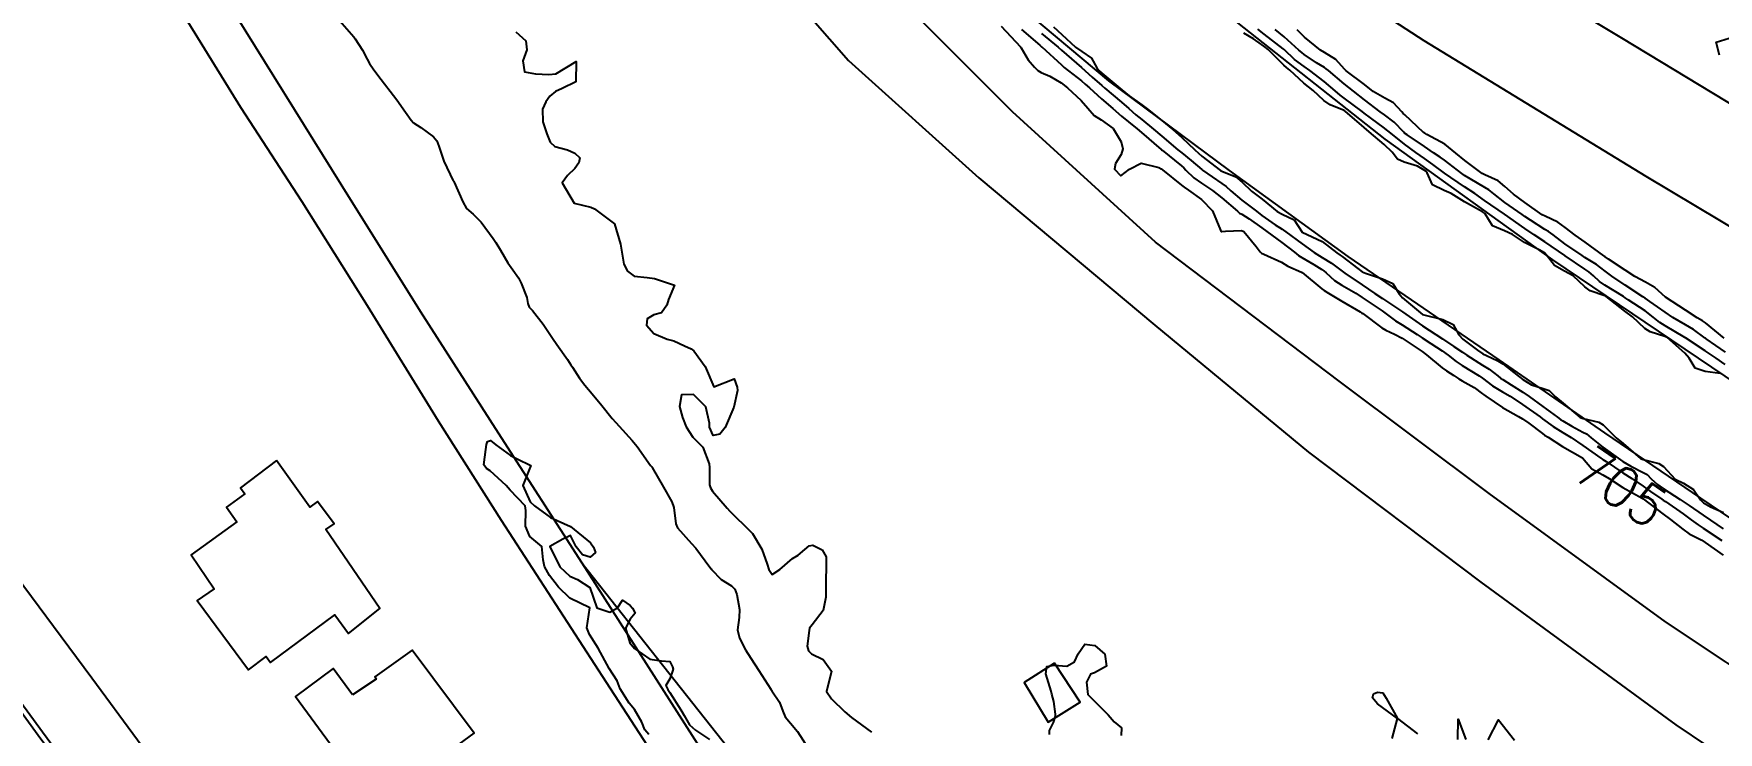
# Model space of a CAD drawing. Header units: metres. Extents: x 298520 to 308411, y 7433745 to 7450750.
# Drawn here: x 307827.7 to 307994.3, y 7434157.6 to 7434226.7 of the extents above; entities that cross this region are included whole.
import ezdxf
from ezdxf.enums import TextEntityAlignment as Align

# ---------------------------------------------------------------- set-up
doc = ezdxf.new("R2010")
doc.units = ezdxf.units.M
doc.header["$LTSCALE"] = 10
for name, color, linetype in [('Area Verde e Lazer', 94, 'Continuous'), ('Cotas', 45, 'Continuous'), ('Curvas de Nivel 1m', 11, 'Continuous'), ('Curvas de Nivel 5m', 15, 'Continuous'), ('Edificações', 30, 'Continuous'), ('Hidrografia', 140, 'Continuous'), ('Linha Férrea', 251, 'TRACKS'), ('Vias Primárias', 230, 'Continuous')]:
    doc.layers.add(name, color=color, linetype=linetype)
doc.styles.add('Style-STANDARD', font='STANDARD.shx')
doc.linetypes.add('TRACKS', pattern='A,0.15,[130,ltypeshp.shx,S=0.25,R=0,X=0,Y=0],0.15', length=0.3)

msp = doc.modelspace()

# ---------------------------------------------------------------- linework, layer by layer
at = {"layer": 'Area Verde e Lazer'}
msp.add_lwpolyline([(307928.36, 7434020.93), (307920.69, 7434031.28), (307915.95, 7434038.51), (307905.68, 7434052.45), (307895.98, 7434065.61), (307888.56, 7434075.58), (307879.24, 7434088.26), (307869.98, 7434100.83), (307862.12, 7434111.61), (307853.95, 7434122.61), (307845.62, 7434133.8), (307837.38, 7434144.86), (307828.19, 7434157.31), (307819.87, 7434168.72)], dxfattribs=at)
at = {"layer": 'Curvas de Nivel 1m', "flags": 128}
for points, elevation in [([(307857.79, 7434228.25), (307859.4, 7434226.41), (307859.54, 7434226.23), (307860.26, 7434225.1), (307860.73, 7434224.21), (307860.94, 7434223.78), (307861.36, 7434223.15), (307862.09, 7434222.19), (307863.33, 7434220.6), (307863.65, 7434220.18), (307864.51, 7434218.97), (307865.05, 7434218.16), (307865.3, 7434217.89), (307866.01, 7434217.43), (307867.28, 7434216.51), (307867.6, 7434216.13), (307867.81, 7434215.59), (307868.31, 7434214.12), (307869.23, 7434212.17), (307869.26, 7434212.13), (307869.27, 7434212.11), (307869.31, 7434212.03), (307870.16, 7434210.1), (307870.53, 7434209.42), (307871.19, 7434208.86), (307871.99, 7434208.07), (307873.16, 7434206.46), (307873.43, 7434206.06), (307873.9, 7434205.3), (307874.63, 7434204.05), (307875.13, 7434203.38), (307875.67, 7434202.58), (307875.94, 7434202.03), (307876.49, 7434200.63), (307876.61, 7434200.02), (307876.74, 7434199.68), (307877.08, 7434199.33), (307878.12, 7434198), (307879.04, 7434196.61), (307879.48, 7434195.99), (307880.51, 7434194.48), (307880.85, 7434193.97), (307881.01, 7434193.72), (307881.7, 7434192.66), (307882.23, 7434191.95), (307882.98, 7434191.1), (307883.92, 7434189.93), (307884.95, 7434188.66), (307885.31, 7434188.27), (307885.64, 7434187.91), (307886.92, 7434186.47), (307887.42, 7434185.88), (307888.74, 7434184.02), (307888.85, 7434183.87), (307888.89, 7434183.8), (307890.02, 7434181.86), (307890.85, 7434180.4), (307891.05, 7434179.85), (307891.23, 7434178.24), (307891.39, 7434177.84), (307892.8, 7434176.28), (307893.22, 7434175.82), (307894.61, 7434173.96), (307894.72, 7434173.8), (307894.77, 7434173.73), (307895.71, 7434172.73), (307896.76, 7434172.09), (307897.07, 7434171.77), (307897.27, 7434171.24), (307897.52, 7434169.76), (307897.5, 7434168.98), (307897.34, 7434167.76), (307897.52, 7434166.93), (307898.13, 7434165.76), (307898.66, 7434164.94), (307899.45, 7434163.74), (307900.63, 7434161.88), (307900.7, 7434161.79), (307900.74, 7434161.73), (307901.49, 7434160.59), (307901.82, 7434159.71), (307902.04, 7434159.15), (307902.59, 7434158.53), (307903.26, 7434157.69), (307904.55, 7434155.68)], 707), ([(307925.42, 7434227.13), (307927.23, 7434225.58), (307927.39, 7434225.44), (307927.43, 7434225.41), (307929.38, 7434223.63), (307929.66, 7434223.39), (307931.36, 7434222.05), (307931.73, 7434221.73), (307932.14, 7434221.36), (307933.34, 7434220.29), (307934.47, 7434219.33), (307935.32, 7434218.58), (307935.99, 7434217.99), (307936.87, 7434217.3), (307937.3, 7434216.95), (307939.25, 7434215.27), (307939.27, 7434215.25), (307939.35, 7434215.19), (307941.26, 7434213.64), (307941.47, 7434213.46), (307941.69, 7434213.24), (307942.48, 7434212.46), (307943.24, 7434211.94), (307944.3, 7434211.21), (307945.22, 7434210.48), (307946.77, 7434209.18), (307947, 7434208.97), (307947.2, 7434208.86), (307947.95, 7434208.41), (307949.19, 7434207.51), (307949.68, 7434207.15), (307951.17, 7434206.08), (307952.42, 7434205.11), (307952.82, 7434204.78), (307953.15, 7434204.57), (307954.33, 7434203.9), (307955.14, 7434203.39), (307955.32, 7434203.27), (307955.55, 7434203.07), (307956.38, 7434202.32), (307957.12, 7434201.85), (307958.49, 7434201.04), (307959.11, 7434200.63), (307960.21, 7434199.9), (307961.09, 7434199.32), (307961.5, 7434199), (307962.4, 7434198.32), (307963.07, 7434197.91), (307964.57, 7434196.96), (307965.06, 7434196.63), (307965.92, 7434196.08), (307967.04, 7434195.36), (307967.61, 7434194.93), (307968.4, 7434194.29), (307969.02, 7434193.9), (307970.7, 7434192.89), (307971.01, 7434192.66), (307972.02, 7434191.89), (307973, 7434191.31), (307973.76, 7434190.85), (307974.98, 7434190.03), (307976.72, 7434188.82), (307976.96, 7434188.63), (307978, 7434187.85), (307978.95, 7434187.28), (307979.77, 7434186.78), (307980.93, 7434185.99), (307982.72, 7434184.74), (307982.83, 7434184.66), (307982.91, 7434184.61), (307983.24, 7434184.41), (307984.9, 7434183.28), (307985.77, 7434182.71), (307986.89, 7434181.95), (307987.62, 7434181.43), (307988.75, 7434180.67), (307988.87, 7434180.59), (307989.1, 7434180.43), (307990.85, 7434179.23), (307991.66, 7434178.64), (307992.34, 7434178.13), (307992.83, 7434177.8), (307994.67, 7434176.6)], 704), ([(307928.58, 7434227.4), (307929.41, 7434226.66), (307930.76, 7434225.38), (307931.39, 7434224.95), (307932.35, 7434224.32), (307932.88, 7434223.35), (307933.09, 7434223.06), (307933.37, 7434222.81), (307935.16, 7434221.32), (307935.35, 7434221.16), (307936.08, 7434220.57), (307937.33, 7434219.68), (307937.85, 7434219.28), (307939.31, 7434218.15), (307940.4, 7434217.26), (307941.29, 7434216.47), (307942.56, 7434215.23), (307942.93, 7434214.89), (307943.27, 7434214.62), (307945.1, 7434213.2), (307945.25, 7434213.12), (307946.63, 7434212.56), (307947.24, 7434212.05), (307948.18, 7434211.16), (307949.22, 7434210.37), (307950.71, 7434209.13), (307951.2, 7434208.88), (307952.4, 7434208.31), (307953.18, 7434207.1), (307955.17, 7434206.17), (307956.62, 7434205.06), (307956.93, 7434204.83), (307957.15, 7434204.68), (307958.68, 7434203.49), (307959.13, 7434203.18), (307959.43, 7434203.03), (307961.13, 7434202.47), (307962.14, 7434202.01), (307962.76, 7434200.99), (307963.11, 7434200.59), (307965.08, 7434198.96), (307967.08, 7434198.45), (307968.12, 7434197.97), (307968.68, 7434196.92), (307969.06, 7434196.49), (307970.52, 7434195.42), (307971.04, 7434195.07), (307971.41, 7434194.88), (307972.53, 7434194.37), (307973.02, 7434194.06), (307974.56, 7434192.84), (307975.01, 7434192.52), (307975.85, 7434191.98), (307977, 7434191.63), (307977.61, 7434191.42), (307978.23, 7434190.8), (307978.98, 7434190.17), (307980.67, 7434188.77), (307980.96, 7434188.65), (307982.51, 7434188.3), (307982.96, 7434188.02), (307984.25, 7434186.73), (307984.93, 7434186.18), (307986.65, 7434184.7), (307986.91, 7434184.59), (307988.45, 7434184.22), (307988.91, 7434183.91), (307990.08, 7434182.66), (307990.89, 7434182.26), (307991.88, 7434181.63), (307992.57, 7434180.62), (307992.87, 7434180.32), (307993.57, 7434179.91), (307994.85, 7434179.36)], 702), ([(307995.03, 7434193.99), (307994.13, 7434194.61), (307993.04, 7434195.35), (307991.09, 7434196.65), (307991.03, 7434196.68), (307989.07, 7434197.84), (307988.55, 7434198.15), (307987.88, 7434198.69), (307987.09, 7434199.31), (307985.41, 7434200.41), (307985.11, 7434200.61), (307984.95, 7434200.72), (307983.12, 7434201.86), (307982.58, 7434202.2), (307981.98, 7434202.76), (307981.53, 7434203.16), (307981.14, 7434203.43), (307979.19, 7434204.76), (307979.15, 7434204.78), (307977.17, 7434206.13), (307976.12, 7434206.83), (307975.19, 7434207.46), (307973.2, 7434208.86), (307971.22, 7434210.23), (307970.25, 7434210.9), (307969.24, 7434211.58), (307967.27, 7434212.93), (307967.25, 7434212.94), (307966.11, 7434213.79), (307965.27, 7434214.37), (307964.42, 7434214.97), (307963.29, 7434215.81), (307961.77, 7434217), (307961.52, 7434217.22), (307961.31, 7434217.39), (307959.93, 7434218.41), (307959.32, 7434218.87), (307959.12, 7434219.03), (307957.34, 7434220.35), (307956.93, 7434220.65), (307956.46, 7434221.06), (307955.36, 7434222.01), (307953.94, 7434223.09), (307953.38, 7434223.48), (307952.43, 7434224.16), (307951.42, 7434225.13), (307951.39, 7434225.16), (307951.29, 7434225.24), (307949.42, 7434226.67), (307948.8, 7434227.16)], 703), ([(307995.04, 7434195.22), (307993.13, 7434196.55), (307993.06, 7434196.59), (307993.03, 7434196.62), (307991.88, 7434197.45), (307991.08, 7434197.92), (307989.84, 7434198.66), (307989.09, 7434199.18), (307987.57, 7434200.22), (307987.11, 7434200.55), (307986.88, 7434200.7), (307985.12, 7434201.85), (307983.81, 7434202.73), (307983.14, 7434203.24), (307982.28, 7434203.88), (307981.15, 7434204.59), (307980.86, 7434204.77), (307979.17, 7434205.95), (307977.99, 7434206.81), (307977.53, 7434207.16), (307977.19, 7434207.37), (307975.76, 7434208.27), (307975.2, 7434208.65), (307974.93, 7434208.84), (307973.22, 7434210.04), (307972.14, 7434210.88), (307971.63, 7434211.28), (307971.24, 7434211.52), (307969.78, 7434212.37), (307969.25, 7434212.71), (307968.97, 7434212.91), (307967.27, 7434214.2), (307966.84, 7434214.51), (307966.18, 7434214.95), (307965.28, 7434215.55), (307963.55, 7434216.73), (307963.3, 7434216.9), (307963.22, 7434216.98), (307962.28, 7434217.97), (307961.32, 7434218.71), (307960.89, 7434219.01), (307959.33, 7434220.18), (307958.25, 7434221.04), (307957.35, 7434221.76), (307955.78, 7434223.07), (307955.56, 7434223.26), (307955.38, 7434223.39), (307954.61, 7434223.85), (307953.39, 7434224.67), (307953.14, 7434224.85), (307952.86, 7434225.11), (307951.41, 7434226.41), (307950.52, 7434227.14)], 704), ([(307875.41, 7434226.91), (307876.41, 7434226.02), (307876.49, 7434225.13), (307876.1, 7434224.03), (307876.28, 7434222.94), (307877.36, 7434222.75), (307878.67, 7434222.69), (307879.36, 7434222.77), (307881.37, 7434223.96), (307881.35, 7434221.96), (307880.01, 7434221.31), (307879.34, 7434221.01), (307878.78, 7434220.55), (307878.38, 7434220), (307878.05, 7434219.26), (307878.09, 7434218), (307878.47, 7434216.81), (307878.81, 7434215.99), (307879.27, 7434215.57), (307880.53, 7434215.24), (307881.26, 7434214.9), (307881.73, 7434214.44), (307881.65, 7434213.96), (307881.25, 7434213.4), (307880.51, 7434212.71), (307880, 7434211.98), (307881.2, 7434209.97), (307882.82, 7434209.57), (307883.2, 7434209.4), (307885.18, 7434207.92), (307885.76, 7434205.91), (307885.96, 7434204.73), (307886.1, 7434203.91), (307886.46, 7434203.23), (307887.12, 7434202.75), (307888.41, 7434202.59), (307889.12, 7434202.52), (307891.11, 7434201.85), (307890.51, 7434200.44), (307890.35, 7434199.86), (307889.82, 7434199.11), (307889.07, 7434198.9), (307888.42, 7434198.52), (307888.35, 7434197.88), (307889.05, 7434197.07), (307890.39, 7434196.51), (307891.04, 7434196.35), (307892.09, 7434195.83), (307892.75, 7434195.55), (307893.03, 7434195.34), (307894.14, 7434193.81), (307894.99, 7434191.8), (307897, 7434192.57), (307897.29, 7434191.77), (307897.34, 7434191.42), (307896.96, 7434189.77), (307896.11, 7434187.78), (307895.6, 7434187.12), (307894.93, 7434186.99), (307894.57, 7434187.8), (307894.56, 7434188.19), (307894.22, 7434189.81), (307892.98, 7434191.02), (307891.81, 7434191), (307891.6, 7434189.84), (307891.89, 7434188.77), (307892.26, 7434187.83), (307892.93, 7434186.82), (307893.9, 7434185.81), (307894.53, 7434184.17), (307894.56, 7434183.8), (307894.57, 7434182.11), (307894.66, 7434181.8), (307894.87, 7434181.48), (307896.33, 7434179.78), (307896.57, 7434179.5), (307896.84, 7434179.23), (307898.37, 7434177.75), (307898.82, 7434177.27), (307899.75, 7434175.74), (307900.27, 7434174.25), (307900.44, 7434173.73), (307900.77, 7434173.23), (307901.53, 7434173.72), (307902.78, 7434174.81), (307903.34, 7434175.15), (307903.99, 7434175.69), (307904.41, 7434176.07), (307904.8, 7434176.12), (307905.7, 7434175.67), (307906.11, 7434174.98), (307906.11, 7434173.66), (307906.07, 7434172.97), (307906.08, 7434171.66), (307906.07, 7434170.98), (307905.81, 7434169.66), (307904.71, 7434168.25), (307904.47, 7434167.91), (307904.42, 7434167.68), (307904.23, 7434166.13), (307904.37, 7434165.68), (307904.67, 7434165.39), (307905.82, 7434164.82), (307906.65, 7434163.65), (307906.13, 7434161.66), (307906.62, 7434160.91), (307907.95, 7434159.64), (307908.6, 7434159.08), (307910.58, 7434157.61)], 706), ([(307927.41, 7434226.76), (307929.04, 7434225.39), (307929.39, 7434225.09), (307931.37, 7434223.37), (307932.42, 7434222.41), (307933.36, 7434221.6), (307933.67, 7434221.34), (307935.33, 7434219.95), (307936.05, 7434219.31), (307936.72, 7434218.7), (307937.31, 7434218.23), (307938.48, 7434217.28), (307939.29, 7434216.58), (307940.9, 7434215.25), (307941.27, 7434214.95), (307942.2, 7434214.17), (307943.25, 7434213.28), (307943.32, 7434213.22), (307945.24, 7434211.91), (307945.66, 7434211.62), (307946.14, 7434211.19), (307947.22, 7434210.25), (307948.65, 7434209.16), (307949.2, 7434208.75), (307950.5, 7434207.82), (307951.19, 7434207.4), (307951.35, 7434207.29), (307951.55, 7434207.12), (307953.17, 7434205.92), (307954.36, 7434205.09), (307955.15, 7434204.6), (307956.09, 7434204.01), (307957.13, 7434203.24), (307957.39, 7434203.05), (307959.12, 7434201.88), (307960.38, 7434201.02), (307961.11, 7434200.52), (307962.42, 7434199.66), (307963.09, 7434199.22), (307963.43, 7434198.98), (307965.07, 7434197.83), (307966.41, 7434196.95), (307967.06, 7434196.53), (307968.19, 7434195.77), (307969.04, 7434195.21), (307969.48, 7434194.91), (307971.02, 7434193.93), (307971.68, 7434193.54), (307972.53, 7434192.87), (307972.8, 7434192.65), (307973.01, 7434192.51), (307973.85, 7434192), (307975, 7434191.27), (307975.63, 7434190.83), (307976.98, 7434189.85), (307978.43, 7434188.8), (307978.74, 7434188.57), (307978.96, 7434188.43), (307979.84, 7434187.9), (307980.95, 7434187.32), (307981.31, 7434187.13), (307981.75, 7434186.76), (307982.93, 7434185.81), (307984.44, 7434184.72), (307984.91, 7434184.4), (307985.69, 7434183.93), (307986.9, 7434183.33), (307987.31, 7434183.11), (307987.71, 7434182.69), (307988.33, 7434182.12), (307988.88, 7434181.74), (307990.57, 7434180.65), (307990.87, 7434180.45), (307991.44, 7434180.06), (307992.85, 7434179.1), (307993.56, 7434178.61), (307994.83, 7434177.74)], 703), ([(307994.51, 7434193.12), (307993.02, 7434193.31), (307992.04, 7434193.65), (307991.45, 7434194.64), (307991.04, 7434195.11), (307989.27, 7434196.67), (307989.06, 7434196.78), (307987.6, 7434197.23), (307987.07, 7434197.57), (307985.84, 7434198.71), (307985.09, 7434199.29), (307983.24, 7434200.74), (307983.11, 7434200.8), (307981.65, 7434201.29), (307981.12, 7434201.67), (307979.98, 7434202.78), (307979.14, 7434203.24), (307978.12, 7434203.78), (307977.36, 7434204.82), (307977.16, 7434205.03), (307976.69, 7434205.3), (307975.17, 7434206.06), (307973.98, 7434206.85), (307973.19, 7434207.21), (307972.02, 7434207.71), (307971.27, 7434208.89), (307971.2, 7434208.97), (307971, 7434209.1), (307969.22, 7434210.1), (307967.9, 7434210.92), (307967.24, 7434211.2), (307966.07, 7434211.77), (307965.53, 7434212.96), (307965.41, 7434213.11), (307965.26, 7434213.22), (307964.6, 7434213.63), (307963.26, 7434214.03), (307962.6, 7434214.32), (307962.08, 7434215), (307961.28, 7434215.77), (307959.81, 7434217.02), (307959.31, 7434217.46), (307957.43, 7434219.05), (307957.32, 7434219.11), (307955.94, 7434219.68), (307955.33, 7434220.13), (307954.27, 7434221.09), (307953.35, 7434221.83), (307951.95, 7434223.12), (307951.63, 7434223.38), (307951.38, 7434223.62), (307949.81, 7434225.15), (307949.4, 7434225.49), (307948.37, 7434226.2), (307947.42, 7434226.77)], 702), ([(307994.45, 7434224.61), (307994.13, 7434225.9), (307995.42, 7434226.28)], 706), ([(307888.58, 7434157.4), (307888.18, 7434157.87), (307887.87, 7434158.6), (307887.15, 7434159.88), (307886.61, 7434160.5), (307885.75, 7434161.9), (307885.44, 7434162.7), (307884.65, 7434163.92), (307883.55, 7434165.93), (307882.69, 7434167.3), (307882.45, 7434167.94), (307882.72, 7434169.94), (307880.74, 7434170.89), (307879.65, 7434171.98), (307878.76, 7434173.12), (307878.24, 7434174), (307878.12, 7434174.66), (307877.98, 7434176), (307876.81, 7434176.99), (307876.36, 7434178.02), (307876.39, 7434179.57), (307876.35, 7434180.02), (307874.87, 7434181.56), (307874.47, 7434182.04), (307872.89, 7434183.48), (307872.53, 7434183.71), (307872.26, 7434184.07), (307872.44, 7434185.6), (307872.53, 7434186.07), (307872.61, 7434186.38), (307872.92, 7434186.49), (307873.43, 7434186.05), (307874.9, 7434184.98), (307875.55, 7434184.68), (307876.89, 7434184.01), (307876.12, 7434182.02), (307876.85, 7434180.42), (307877.26, 7434180.01), (307878.83, 7434178.86), (307880.82, 7434177.97), (307882.8, 7434176.34), (307883.11, 7434175.94), (307883.31, 7434175.41), (307882.78, 7434174.95), (307882.01, 7434175.17), (307881.38, 7434175.96), (307880.81, 7434177.08), (307880.05, 7434176.73), (307878.79, 7434175.99), (307879.76, 7434173.98), (307880.76, 7434173.07), (307881.53, 7434172.73), (307882.75, 7434171.94), (307883.42, 7434169.93), (307884.72, 7434169.49), (307885.46, 7434169.91), (307885.96, 7434170.68), (307886.73, 7434170.15), (307886.95, 7434169.89), (307887.21, 7434169.39), (307886.71, 7434168.8), (307886.27, 7434167.9), (307886.68, 7434166.46), (307887.15, 7434165.89), (307888.66, 7434164.84), (307889.83, 7434164.69), (307890.66, 7434164.63), (307890.91, 7434164.1), (307890.97, 7434163.85), (307890.64, 7434162.9), (307890.24, 7434162.25), (307890.44, 7434161.85), (307890.63, 7434161.56), (307891.74, 7434159.83), (307892.05, 7434159.28), (307892.59, 7434158.35), (307893.17, 7434157.81), (307894.57, 7434156.91)], 708), ([(307928.18, 7434157.39), (307928.18, 7434157.8), (307928.59, 7434158.59), (307928.79, 7434159.2), (307928.8, 7434159.39), (307928.62, 7434160.65), (307928.44, 7434161.39), (307928.35, 7434161.68), (307927.83, 7434163.4), (307927.94, 7434164.12), (307928.66, 7434164.25), (307929.9, 7434164.14), (307930.66, 7434164.58), (307931.02, 7434165.36), (307931.7, 7434166.34), (307932.69, 7434166.21), (307933.66, 7434165.33), (307933.84, 7434164.15), (307932.65, 7434163.51), (307932.24, 7434163.35), (307931.86, 7434162.56), (307931.97, 7434161.35), (307932.62, 7434160.74), (307933.99, 7434159.33), (307934.6, 7434158.66), (307935.33, 7434158.05), (307935.29, 7434157.31)], 706), ([(307962.08, 7434156.99), (307962.6, 7434158.98), (307960.62, 7434160.43), (307960.14, 7434161.01), (307960.22, 7434161.43), (307960.64, 7434161.57), (307961.16, 7434161.53), (307961.49, 7434161), (307962.6, 7434158.98), (307964.59, 7434157.46)], 706), ([(307968.58, 7434156.91), (307968.6, 7434158.91), (307969.38, 7434156.9)], 706), ([(307971.58, 7434156.88), (307972.6, 7434158.86), (307974.18, 7434156.84)], 706)]:
    msp.add_lwpolyline(points, dxfattribs=dict(at, elevation=elevation))
at = {"layer": 'Curvas de Nivel 5m', "elevation": 705, "flags": 128}
for points in [[(307923.42, 7434227.46), (307925.33, 7434225.44), (307925.39, 7434225.32), (307926.1, 7434224.15), (307926.71, 7434223.42), (307927.03, 7434223.08), (307927.37, 7434222.88), (307928.23, 7434222.53), (307929.36, 7434221.86), (307929.98, 7434221.38), (307931.33, 7434220.11), (307931.98, 7434219.36), (307932.6, 7434218.64), (307933.31, 7434218.21), (307934.49, 7434217.33), (307935.28, 7434216.03), (307935.44, 7434215.32), (307935.27, 7434214.78), (307934.71, 7434213.87), (307934.61, 7434213.33), (307935.25, 7434212.67), (307936.09, 7434213.31), (307937.26, 7434213.92), (307939.02, 7434213.5), (307939.25, 7434213.36), (307939.38, 7434213.27), (307941.24, 7434211.74), (307941.52, 7434211.53), (307941.95, 7434211.24), (307943.22, 7434210.33), (307944.32, 7434209.21), (307945.09, 7434207.29), (307945.13, 7434207.2), (307945.18, 7434207.15), (307945.24, 7434207.15), (307945.59, 7434207.19), (307947.18, 7434207.27), (307947.41, 7434207.17), (307948.64, 7434205.68), (307949.03, 7434205.15), (307949.15, 7434205.02), (307949.38, 7434204.92), (307951.14, 7434204.11), (307951.75, 7434203.73), (307953.13, 7434203.12), (307953.18, 7434203.1), (307955.12, 7434201.5), (307955.36, 7434201.32), (307955.79, 7434201.07), (307957.1, 7434200.27), (307958.91, 7434199.2), (307959.08, 7434199.09), (307959.18, 7434199.03), (307961.07, 7434197.63), (307961.46, 7434197.39), (307962.31, 7434196.99), (307963.06, 7434196.61), (307964.05, 7434195.96), (307965.04, 7434195.28), (307965.47, 7434194.96), (307967.02, 7434193.68), (307967.46, 7434193.37), (307968.19, 7434192.92), (307968.67, 7434192.58), (307969.01, 7434192.39), (307970.19, 7434191.71), (307971, 7434191.11), (307971.13, 7434191.02), (307971.34, 7434190.88), (307972.98, 7434189.75), (307974.56, 7434188.84), (307974.96, 7434188.62), (307975.59, 7434188.2), (307976.95, 7434187.17), (307977.15, 7434187.02), (307977.5, 7434186.81), (307978.93, 7434185.9), (307980.91, 7434184.77), (307981.82, 7434183.67), (307982.9, 7434183.08), (307983.55, 7434182.73), (307984.88, 7434181.82), (307986.81, 7434180.77), (307986.87, 7434180.72), (307986.89, 7434180.72), (307986.9, 7434180.7), (307988.85, 7434179.22), (307989.61, 7434178.66), (307990.83, 7434177.7), (307991.45, 7434177.26), (307992.69, 7434176.62), (307992.82, 7434176.55), (307993.05, 7434176.39), (307994.8, 7434175.12)], [(307994.91, 7434196.6), (307993.08, 7434198.11), (307992.77, 7434198.32), (307992.23, 7434198.63), (307991.09, 7434199.38), (307989.11, 7434200.67), (307988.05, 7434201.62), (307987.13, 7434202.13), (307986.07, 7434202.71), (307985.14, 7434203.33), (307983.47, 7434204.42), (307983.15, 7434204.65), (307983.09, 7434204.68), (307983.02, 7434204.74), (307981.17, 7434206.1), (307980.17, 7434206.78), (307979.19, 7434207.54), (307978.46, 7434208.07), (307977.2, 7434208.66), (307976.9, 7434208.82), (307975.21, 7434210.03), (307974.08, 7434210.85), (307973.24, 7434211.62), (307972.55, 7434212.17), (307971.25, 7434212.75), (307970.99, 7434212.89), (307969.27, 7434214.19), (307968.39, 7434214.92), (307967.29, 7434215.81), (307965.52, 7434216.74), (307965.3, 7434216.87), (307965.18, 7434216.96), (307963.32, 7434218.71), (307963.18, 7434218.84), (307963.04, 7434218.98), (307962.22, 7434219.88), (307961.34, 7434220.35), (307960.2, 7434221.02), (307959.35, 7434221.69), (307957.52, 7434223.05), (307957.37, 7434223.21), (307956.5, 7434224.17), (307955.39, 7434224.85), (307955.01, 7434225.08), (307953.41, 7434226.39), (307952.69, 7434227.11)]]:
    msp.add_lwpolyline(points, dxfattribs=at)
at = {"layer": 'Edificações'}
for points in [[(307851.76, 7434184.51), (307848.18, 7434181.79), (307848.61, 7434181.19), (307846.8, 7434179.88), (307847.84, 7434178.45), (307843.3, 7434175.17), (307845.59, 7434171.8), (307843.91, 7434170.65), (307848.97, 7434163.8), (307850.73, 7434165.1), (307851.15, 7434164.53), (307857.5, 7434169.22), (307858.86, 7434167.38), (307861.97, 7434169.85), (307856.62, 7434177.67), (307857.45, 7434178.23), (307855.81, 7434180.45), (307855.04, 7434179.88)], [(307859.27, 7434161.32), (307857.36, 7434163.92), (307853.61, 7434161.17), (307861.29, 7434150.72), (307867.41, 7434155.1), (307867.41, 7434155.1), (307867.69, 7434154.89), (307871.29, 7434157.53), (307865.15, 7434165.75), (307861.46, 7434163.1), (307861.62, 7434162.87)], [(307928.69, 7434164.45), (307925.68, 7434162.54), (307928.07, 7434158.62), (307931.21, 7434160.58)]]:
    msp.add_lwpolyline(points, close=True, dxfattribs=at)
at = {"layer": 'Hidrografia'}
for points in [[(307905.23, 7434249.9), (307911.77, 7434242.41), (307918.37, 7434235.92), (307924.91, 7434229.71), (307934.04, 7434222.07), (307945.95, 7434213.18), (307957.7, 7434204.69), (307972.62, 7434194.45), (307983.09, 7434187.25), (307992.59, 7434180.76), (308004.34, 7434172.81), (308016.8, 7434164.81), (308028.82, 7434157.45), (308039.61, 7434150.54), (308051.96, 7434142.96), (308057.64, 7434138.52), (308062.8, 7434134.67), (308086.15, 7434132.5), (308089.89, 7434132.63), (308096.8, 7434132.5), (308103.12, 7434132.63), (308109.46, 7434130.93), (308113.84, 7434128.74), (308140.28, 7434125.12)], [(307922.73, 7434249.9), (307931.14, 7434241.51), (307946.15, 7434228.3), (307961.34, 7434216.28), (307977.94, 7434204.36), (307994.99, 7434192.84), (308011.63, 7434181.39), (308029.02, 7434171), (308039.24, 7434164.84), (308043.25, 7434161.12), (308049, 7434155.72), (308051.89, 7434152.6), (308058.03, 7434149.05), (308065.71, 7434146.24), (308091.56, 7434143.23), (308108.55, 7434141.59), (308137.3, 7434134.59), (308146.08, 7434132.03), (308149.67, 7434129.9)]]:
    msp.add_lwpolyline(points, dxfattribs=at)
at = {"layer": 'Linha Férrea', "flags": 128}
for points in [[(307828.85, 7434249.9), (307834.23, 7434241.31), (307842.03, 7434229.45), (307848.2, 7434219.47), (307854.25, 7434210.14), (307860.73, 7434199.82), (307867.75, 7434188.43), (307873.98, 7434178.61), (307884.34, 7434162.58), (307892.46, 7434150.09), (307899.19, 7434139.83), (307907.16, 7434127.59), (307914.33, 7434116.09), (307923.15, 7434102.87), (307931.9, 7434089.68), (307939.92, 7434077.03), (307949.02, 7434063.09), (307958.3, 7434047.77), (307966.82, 7434035.05), (307974.29, 7434023.7), (307983.77, 7434009.8), (307993.84, 7433994.99), (308005.8, 7433977.82), (308023.72, 7433952.16), (308030.71, 7433941.95), (308036.29, 7433933.66), (308056.2, 7433905.13), (308072.11, 7433879.77), (308083.12, 7433862.65), (308097.25, 7433840.53), (308105.93, 7433827.26), (308113.91, 7433814.38), (308123.82, 7433798.97), (308133.98, 7433783.36), (308142.76, 7433769.22), (308152.35, 7433754.77), (308155.38, 7433749.95)], [(307834.09, 7434249.9), (307846.87, 7434229.9), (307858.12, 7434211.84), (307865.94, 7434199.29), (307873.66, 7434187.24), (307881.95, 7434174.39), (307904.51, 7434139.04), (307929.28, 7434100.8), (307953.74, 7434063.42), (307974.09, 7434031.15), (307993.09, 7434003.3), (308013.84, 7433973.32), (308034.63, 7433945.63), (308043.68, 7433934.74), (308057.82, 7433908.86), (308071.35, 7433888.07), (308092.13, 7433855.93), (308111.83, 7433824.87), (308125.38, 7433803.41), (308139.08, 7433782.4), (308158.51, 7433752.51), (308160.16, 7433749.95)], [(307881.95, 7434174.39), (307890.56, 7434163.5), (307901.17, 7434150.06), (307910.16, 7434138.96), (307915.55, 7434131.82), (307920.85, 7434124.29), (307928.33, 7434113.37), (307934.63, 7434103.48), (307947.55, 7434083.79), (307961.67, 7434062.59), (307971.22, 7434048.67), (307981.51, 7434032.97), (307989.32, 7434021.33), (308001.39, 7434003.93), (308011.72, 7433988.5), (308024.44, 7433970.09), (308032.14, 7433958.56), (308043.7, 7433941.08), (308066.26, 7433906.49), (308074.05, 7433893.59), (308082.47, 7433882.92), (308101.05, 7433862.39), (308113.62, 7433847.56), (308119.39, 7433840.88), (308131.63, 7433823.26), (308158.1, 7433781.26), (308176.23, 7433752.83), (308178.04, 7433749.95)]]:
    msp.add_lwpolyline(points, dxfattribs=at)
at = {"layer": 'Vias Primárias'}
for points in [[(307887.49, 7434249.43), (307895.39, 7434238.86), (307908.32, 7434224.07), (307921.19, 7434212.48), (307938.61, 7434197.88), (307953.82, 7434185.34), (307970.84, 7434172.48), (307990.13, 7434158.34), (307996.4, 7434154.13), (308008.18, 7434146.89), (308020.16, 7434140.52), (308030.01, 7434135.37), (308047.58, 7434127.18), (308067.1, 7434119.12), (308081.58, 7434113.97, -0.02303), (308087.29, 7434111.63), (308090.75, 7434109.11), (308097, 7434103.45, -0.078062), (308104.83, 7434093.74, -0.095964), (308111.01, 7434075.79), (308115.49, 7434060.44), (308119.43, 7434044.28), (308122.49, 7434031.75, -0.073961)], [(307931.3, 7434249.95), (307941.57, 7434241.42), (307965.21, 7434226.06), (307987.17, 7434212.63), (308011.55, 7434198.06), (308032.49, 7434185.71), (308057.25, 7434171.33), (308063.36, 7434167.81), (308067.09, 7434165.55, -0.274119), (308070.66, 7434158.9, -0.029305), (308067.87, 7434131.39, -0.483201), (308063.85, 7434129.14, 0.009724), (308053.06, 7434133.33), (308025.23, 7434146.7), (308008.6, 7434156.05), (308001.21, 7434160.5), (307989.1, 7434168.55), (307971.66, 7434181.23), (307956.84, 7434192.35), (307938.66, 7434206.09), (307924.53, 7434218.99), (307910.48, 7434233.08), (307899.52, 7434244.97), (307895.63, 7434249.95)], [(307946.36, 7434249.95), (307962.91, 7434239.46), (307984.76, 7434226.3), (308014.41, 7434208.39), (308022.66, 7434203.64, 0.241103), (308034.83, 7434203.04, 0.136922), (308048.21, 7434214.22, 0.078147), (308053.99, 7434226.28, 0.156366), (308053.05, 7434231.59), (308047.86, 7434243.52), (308044.08, 7434249.95)]]:
    msp.add_lwpolyline(points, format="xyb", dxfattribs=at)
for points in [[(307824.5, 7434175.12), (307833.48, 7434163.01), (307842.53, 7434150.72), (307849.49, 7434141.17), (307853.56, 7434135.61), (307859.2, 7434128.24), (307864.35, 7434120.98), (307869.41, 7434114.28), (307874.92, 7434106.49), (307880.82, 7434098.73), (307887.16, 7434089.99), (307891.47, 7434084.2), (307897.51, 7434075.83), (307903.49, 7434067.63), (307916.87, 7434049.94), (307923.39, 7434040.75), (307927.45, 7434034.76), (307932.9, 7434027.4), (307936.86, 7434023.09)], [(307928.75, 7434021.25), (307921.1, 7434031.56), (307916.36, 7434038.8), (307906.08, 7434052.75), (307896.39, 7434065.91), (307888.96, 7434075.88), (307879.65, 7434088.56), (307870.39, 7434101.13), (307862.53, 7434111.91), (307854.36, 7434122.91), (307846.02, 7434134.1), (307837.78, 7434145.16), (307828.59, 7434157.61), (307820.28, 7434169.01)]]:
    msp.add_lwpolyline(points, dxfattribs=at)

# ---------------------------------------------------------------- texts
at = {"layer": 'Cotas', "style": 'Style-STANDARD'}
msp.add_text('705', height=4, rotation=325.5236, dxfattribs=at).set_placement((307984.72, 7434181.89, 705), align=Align.MIDDLE_CENTER)

doc.saveas('drawing.dxf')
